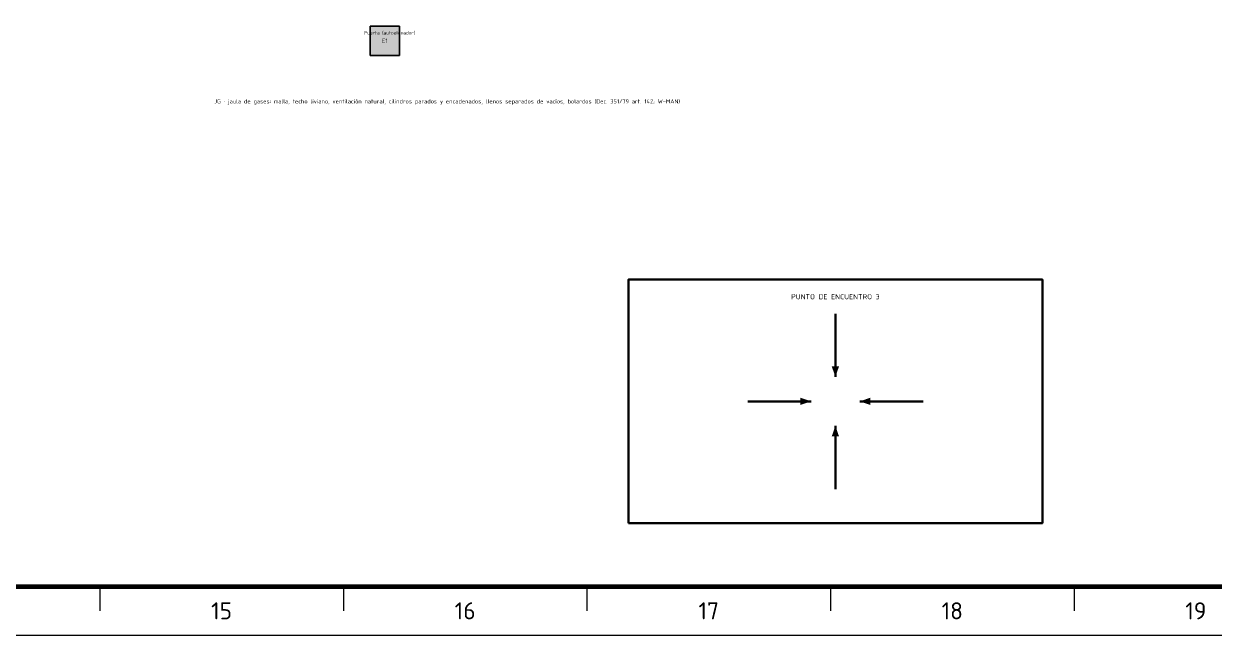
# Model space of a CAD drawing. Header units: millimetres. Extents: x 0 to 1189, y 0 to 841.
# Drawn here: x 678.9 to 923.3, y 0 to 125.5 of the extents above; entities that cross this region are included whole.
import ezdxf
from ezdxf.enums import TextEntityAlignment as Align

# ---------------------------------------------------------------- set-up
doc = ezdxf.new("R2010")
doc.units = ezdxf.units.MM
for name, color, linetype, lineweight in [('06-TEXTO', 7, 'CONTINUOUS', 25), ('07-RECUADRO', 7, 'CONTINUOUS', 70), ('08-FINA', 5, 'CONTINUOUS', 18), ('A-TEXTO', 7, 'CONTINUOUS', 18), ('S-ESCAPE', 3, 'CONTINUOUS', 35), ('S-INCENDIO', 1, 'CONTINUOUS', 25)]:
    doc.layers.add(name, color=color, linetype=linetype, lineweight=lineweight)
doc.styles.add('ISO3098', font='isocpeur.ttf')

msp = doc.modelspace()

# ---------------------------------------------------------------- hatches: boundary and pattern name
at = {"layer": 'S-ESCAPE', "true_color": 0x008c46}
h = msp.add_hatch(color=7, dxfattribs=at)
h.dxf.hatch_style = 1
h.paths.add_polyline_path([(845.5, 53), (846.25, 55.2), (844.75, 55.2)])
h = msp.add_hatch(color=7, dxfattribs=at)
h.dxf.hatch_style = 1
h.paths.add_polyline_path([(840.5, 48), (838.3, 48.75), (838.3, 47.25)])
h = msp.add_hatch(color=7, dxfattribs=at)
h.dxf.hatch_style = 1
h.paths.add_polyline_path([(850.5, 48), (852.7, 47.25), (852.7, 48.75)])
h = msp.add_hatch(color=7, dxfattribs=at)
h.dxf.hatch_style = 1
h.paths.add_polyline_path([(845.5, 43), (844.75, 40.8), (846.25, 40.8)])
at = {"layer": 'S-INCENDIO', "true_color": 0xc81414}
h = msp.add_hatch(color=7, dxfattribs=at)
h.dxf.hatch_style = 1
h.paths.add_polyline_path([(750, 119), (756, 119), (756, 125), (750, 125)])

# ---------------------------------------------------------------- linework, layer by layer
at = {"layer": '07-RECUADRO'}
msp.add_lwpolyline([(25, 10), (1179, 10), (1179, 831), (25, 831)], close=True, dxfattribs=at)
at = {"layer": '08-FINA'}
for p, q in [((694.5, 10), (694.5, 5)), ((744.5, 10), (744.5, 5)), ((794.5, 10), (794.5, 5)), ((844.5, 10), (844.5, 5)), ((894.5, 10), (894.5, 5))]:
    msp.add_line(p, q, dxfattribs=at)
msp.add_lwpolyline([(0, 0), (1189, 0), (1189, 841), (0, 841)], close=True, dxfattribs=at)
at = {"layer": 'S-ESCAPE'}
for p, q in [((845.5, 53), (845.5, 66)), ((840.5, 48), (827.5, 48)), ((850.5, 48), (863.5, 48)), ((845.5, 43), (845.5, 30))]:
    msp.add_line(p, q, dxfattribs=at)
msp.add_lwpolyline([(803, 23), (888, 23), (888, 73), (803, 73)], close=True, dxfattribs=at)
at = {"layer": 'S-INCENDIO'}
msp.add_lwpolyline([(750, 119), (756, 119), (756, 125), (750, 125)], close=True, dxfattribs=at)

# ---------------------------------------------------------------- texts
at = {"layer": '06-TEXTO', "style": 'ISO3098'}
for s, p in [('15', (719.5, 5)), ('16', (769.5, 5)), ('17', (819.5, 5)), ('18', (869.5, 5)), ('19', (919.5, 5))]:
    msp.add_text(s, height=3.5, dxfattribs=at).set_placement(p, align=Align.MIDDLE_CENTER)
at = {"layer": 'A-TEXTO', "style": 'ISO3098'}
msp.add_text('Puerta (autoelevador)', height=0.7, dxfattribs=at).set_placement((754, 124), align=Align.TOP_CENTER)
msp.add_text('E1', height=0.91, dxfattribs=at).set_placement((753, 122), align=Align.MIDDLE_CENTER)
msp.add_text('JG · jaula de gases: malla, techo liviano, ventilación natural, cilindros parados y encadenados, llenos separados de vacíos, bolardos (Dec. 351/79 art. 142; W-MAN)', height=0.84, dxfattribs=at).set_placement((718, 110), align=Align.TOP_LEFT)
at = {"layer": 'S-ESCAPE', "style": 'ISO3098'}
msp.add_text('PUNTO DE ENCUENTRO 3', height=1.05, dxfattribs=at).set_placement((845.5, 70), align=Align.TOP_CENTER)

doc.saveas('drawing.dxf')
